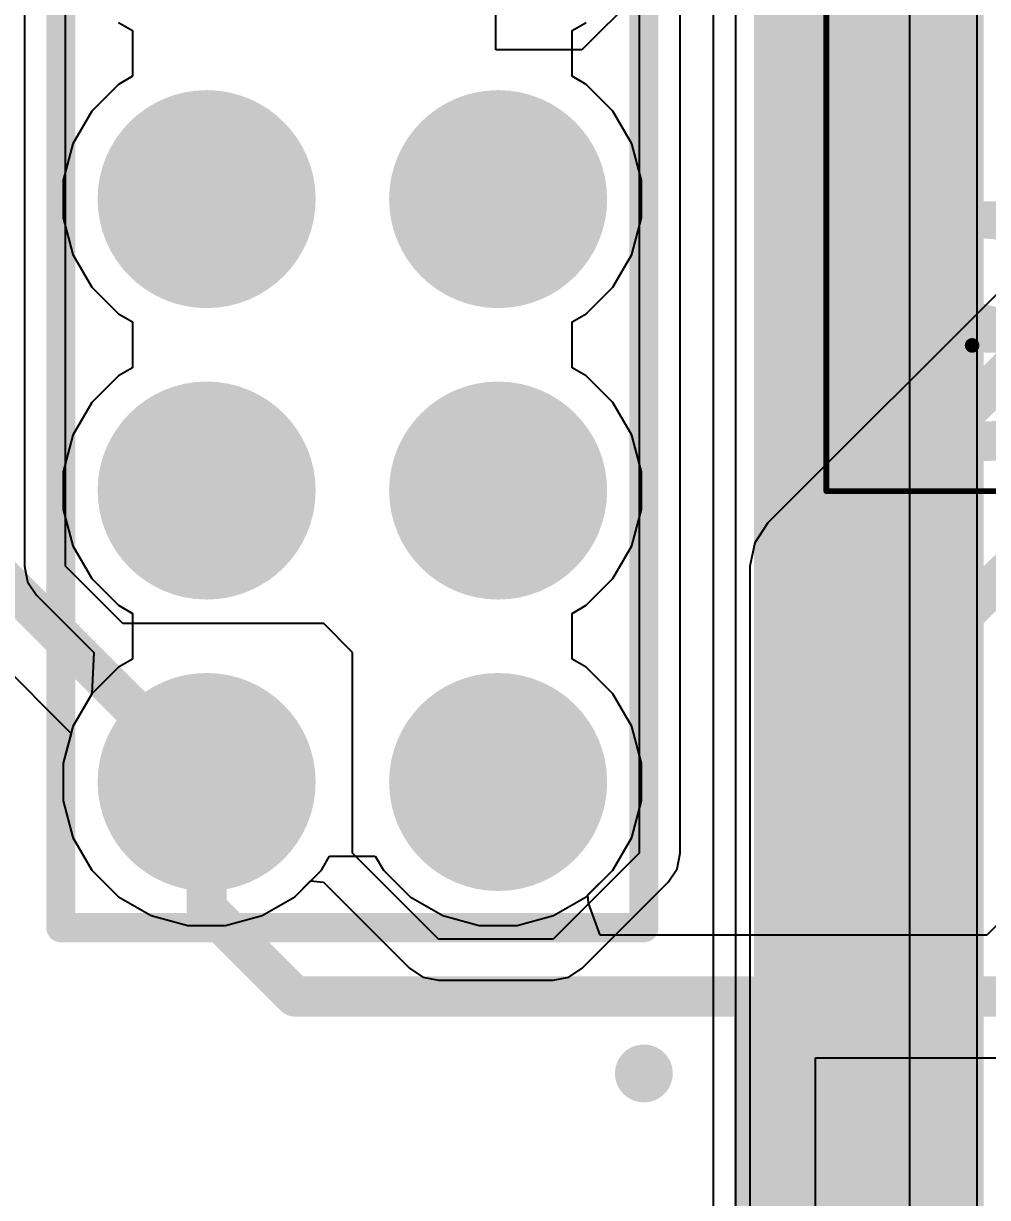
# Model space of a CAD drawing. Header units: inches. Extents: x 0 to 106, y 0 to 106.
# Drawn here: x 84.13 to 92.53, y 28.25 to 38.48 of the extents above; entities that cross this region are included whole.
import ezdxf

# ---------------------------------------------------------------- set-up
doc = ezdxf.new("R2010")
doc.units = ezdxf.units.IN
for name, color, linetype in [('Board Shape', 56, 'Continuous'), ('Bottom Layer', 5, 'Continuous'), ('Bottom Overlay', 54, 'Continuous'), ('Bottom Solder', 6, 'Continuous'), ('Layer 1', 16, 'Continuous'), ('Layer 2', 76, 'Continuous'), ('Mechanical 13', 56, 'Continuous'), ('Mechanical 15', 56, 'Continuous'), ('Multi-Layer', 9, 'Continuous'), ('Pad Holes', 156, 'Continuous'), ('Top Layer', 1, 'Continuous'), ('Top Overlay', 2, 'Continuous'), ('Top Solder', 216, 'Continuous')]:
    doc.layers.add(name, color=color, linetype=linetype)
doc.styles.add('Century Gothic_Bold', font='', dxfattribs={"height": 0.2})
doc.styles.get('Century Gothic_Bold').set_extended_font_data('Century Gothic', bold=True)

# ---------------------------------------------------------------- blocks, each defined once
blk = doc.blocks.new('DCDC_SAUVC26_B_197')
at = {"layer": 'Bottom Layer'}
h = blk.add_hatch(color=5, dxfattribs=at)
edge = h.paths.add_edge_path()
edge.add_arc((19.04999492, 1.27001016), 0.8999982, 0, 360)
h = blk.add_hatch(color=5, dxfattribs=at)
edge = h.paths.add_edge_path()
edge.add_arc((21.58999746, 1.26998984), 0.8999982, 0, 360)
h = blk.add_hatch(color=5, dxfattribs=at)
edge = h.paths.add_edge_path()
edge.add_arc((24.1300127, 1.27000762), 0.8999982, 0, 360)
h = blk.add_hatch(color=5, dxfattribs=at)
edge = h.paths.add_edge_path()
edge.add_arc((19.05000254, -1.27002032), 0.8999982, 0, 360)
h = blk.add_hatch(color=5, dxfattribs=at)
edge = h.paths.add_edge_path()
edge.add_arc((21.59, -1.27), 0.8999982, 0, 360)
h = blk.add_hatch(color=5, dxfattribs=at)
edge = h.paths.add_edge_path()
edge.add_arc((24.12999746, -1.26998222), 0.8999982, 0, 360)
at = {"layer": 'Bottom Solder'}
h = blk.add_hatch(color=6, dxfattribs=at)
edge = h.paths.add_edge_path()
edge.add_arc((19.04999492, 1.27001016), 0.9499980999999998, 0, 360)
h = blk.add_hatch(color=6, dxfattribs=at)
edge = h.paths.add_edge_path()
edge.add_arc((21.58999746, 1.26998984), 0.9499980999999998, 0, 360)
h = blk.add_hatch(color=6, dxfattribs=at)
edge = h.paths.add_edge_path()
edge.add_arc((24.1300127, 1.27000762), 0.9499980999999998, 0, 360)
h = blk.add_hatch(color=6, dxfattribs=at)
edge = h.paths.add_edge_path()
edge.add_arc((19.05000254, -1.27002032), 0.9499980999999998, 0, 360)
h = blk.add_hatch(color=6, dxfattribs=at)
edge = h.paths.add_edge_path()
edge.add_arc((21.59, -1.27), 0.9499980999999998, 0, 360)
h = blk.add_hatch(color=6, dxfattribs=at)
edge = h.paths.add_edge_path()
edge.add_arc((24.12999746, -1.26998222), 0.9499980999999998, 0, 360)
at = {"layer": 'Layer 1'}
h = blk.add_hatch(color=16, dxfattribs=at)
edge = h.paths.add_edge_path()
edge.add_arc((19.04999492, 1.27001016), 0.8999982, 0, 360)
h = blk.add_hatch(color=16, dxfattribs=at)
edge = h.paths.add_edge_path()
edge.add_arc((21.58999746, 1.26998984), 0.8999982, 0, 360)
h = blk.add_hatch(color=16, dxfattribs=at)
edge = h.paths.add_edge_path()
edge.add_arc((24.1300127, 1.27000762), 0.8999982, 0, 360)
h = blk.add_hatch(color=16, dxfattribs=at)
edge = h.paths.add_edge_path()
edge.add_arc((19.05000254, -1.27002032), 0.8999982, 0, 360)
h = blk.add_hatch(color=16, dxfattribs=at)
edge = h.paths.add_edge_path()
edge.add_arc((21.59, -1.27), 0.8999982, 0, 360)
h = blk.add_hatch(color=16, dxfattribs=at)
edge = h.paths.add_edge_path()
edge.add_arc((24.12999746, -1.26998222), 0.8999982, 0, 360)
at = {"layer": 'Layer 2'}
h = blk.add_hatch(color=76, dxfattribs=at)
edge = h.paths.add_edge_path()
edge.add_arc((19.04999492, 1.27001016), 0.8999982, 0, 360)
h = blk.add_hatch(color=76, dxfattribs=at)
edge = h.paths.add_edge_path()
edge.add_arc((21.58999746, 1.26998984), 0.8999982, 0, 360)
h = blk.add_hatch(color=76, dxfattribs=at)
edge = h.paths.add_edge_path()
edge.add_arc((24.1300127, 1.27000762), 0.8999982, 0, 360)
h = blk.add_hatch(color=76, dxfattribs=at)
edge = h.paths.add_edge_path()
edge.add_arc((19.05000254, -1.27002032), 0.8999982, 0, 360)
h = blk.add_hatch(color=76, dxfattribs=at)
edge = h.paths.add_edge_path()
edge.add_arc((21.59, -1.27), 0.8999982, 0, 360)
h = blk.add_hatch(color=76, dxfattribs=at)
edge = h.paths.add_edge_path()
edge.add_arc((24.12999746, -1.26998222), 0.8999982, 0, 360)
at = {"layer": 'Multi-Layer'}
h = blk.add_hatch(color=9, dxfattribs=at)
edge = h.paths.add_edge_path()
edge.add_arc((19.04999492, 1.27001016), 0.8999982, 0, 360)
h = blk.add_hatch(color=9, dxfattribs=at)
edge = h.paths.add_edge_path()
edge.add_arc((21.58999746, 1.26998984), 0.8999982, 0, 360)
h = blk.add_hatch(color=9, dxfattribs=at)
edge = h.paths.add_edge_path()
edge.add_arc((24.1300127, 1.27000762), 0.8999982, 0, 360)
h = blk.add_hatch(color=9, dxfattribs=at)
edge = h.paths.add_edge_path()
edge.add_arc((19.05000254, -1.27002032), 0.8999982, 0, 360)
h = blk.add_hatch(color=9, dxfattribs=at)
edge = h.paths.add_edge_path()
edge.add_arc((21.59, -1.27), 0.8999982, 0, 360)
h = blk.add_hatch(color=9, dxfattribs=at)
edge = h.paths.add_edge_path()
edge.add_arc((24.12999746, -1.26998222), 0.8999982, 0, 360)
at = {"layer": 'Pad Holes'}
h = blk.add_hatch(color=7, dxfattribs=at)
edge = h.paths.add_edge_path()
edge.add_arc((19.04999492, 1.27001016), 0.499999, 0, 360)
h = blk.add_hatch(color=7, dxfattribs=at)
edge = h.paths.add_edge_path()
edge.add_arc((21.58999746, 1.26998984), 0.499999, 0, 360)
h = blk.add_hatch(color=7, dxfattribs=at)
edge = h.paths.add_edge_path()
edge.add_arc((24.1300127, 1.27000762), 0.499999, 0, 360)
h = blk.add_hatch(color=7, dxfattribs=at)
edge = h.paths.add_edge_path()
edge.add_arc((19.05000254, -1.27002032), 0.499999, 0, 360)
h = blk.add_hatch(color=7, dxfattribs=at)
edge = h.paths.add_edge_path()
edge.add_arc((21.59, -1.27), 0.499999, 0, 360)
h = blk.add_hatch(color=7, dxfattribs=at)
edge = h.paths.add_edge_path()
edge.add_arc((24.12999746, -1.26998222), 0.499999, 0, 360)
at = {"layer": 'Top Layer'}
h = blk.add_hatch(color=1, dxfattribs=at)
edge = h.paths.add_edge_path()
edge.add_arc((19.04999492, 1.27001016), 0.8999982, 0, 360)
h = blk.add_hatch(color=1, dxfattribs=at)
edge = h.paths.add_edge_path()
edge.add_arc((21.58999746, 1.26998984), 0.8999982, 0, 360)
h = blk.add_hatch(color=1, dxfattribs=at)
edge = h.paths.add_edge_path()
edge.add_arc((24.1300127, 1.27000762), 0.8999982, 0, 360)
h = blk.add_hatch(color=1, dxfattribs=at)
edge = h.paths.add_edge_path()
edge.add_arc((19.05000254, -1.27002032), 0.8999982, 0, 360)
h = blk.add_hatch(color=1, dxfattribs=at)
edge = h.paths.add_edge_path()
edge.add_arc((21.59, -1.27), 0.8999982, 0, 360)
h = blk.add_hatch(color=1, dxfattribs=at)
edge = h.paths.add_edge_path()
edge.add_arc((24.12999746, -1.26998222), 0.8999982, 0, 360)
at = {"layer": 'Top Solder'}
h = blk.add_hatch(color=216, dxfattribs=at)
edge = h.paths.add_edge_path()
edge.add_arc((19.04999492, 1.27001016), 0.9499980999999998, 0, 360)
h = blk.add_hatch(color=216, dxfattribs=at)
edge = h.paths.add_edge_path()
edge.add_arc((21.58999746, 1.26998984), 0.9499980999999998, 0, 360)
h = blk.add_hatch(color=216, dxfattribs=at)
edge = h.paths.add_edge_path()
edge.add_arc((24.1300127, 1.27000762), 0.9499980999999998, 0, 360)
h = blk.add_hatch(color=216, dxfattribs=at)
edge = h.paths.add_edge_path()
edge.add_arc((19.05000254, -1.27002032), 0.9499980999999998, 0, 360)
h = blk.add_hatch(color=216, dxfattribs=at)
edge = h.paths.add_edge_path()
edge.add_arc((21.59, -1.27), 0.9499980999999998, 0, 360)
h = blk.add_hatch(color=216, dxfattribs=at)
edge = h.paths.add_edge_path()
edge.add_arc((24.12999746, -1.26998222), 0.9499980999999998, 0, 360)
at = {"layer": 'Bottom Overlay'}
for points in [[(25.40000254, 2.53999746, 0.1999996, 0.1999996, 0), (24.1299873, 2.54001016, 0.1999996, 0.1999996, 0)], [(25.40001778, 1.2700127, 0.1999996, 0.1999996, 0), (25.40000254, 2.53999746, 0.1999996, 0.1999996, 0)], [(25.40000762, -2.54000508, 0.1999996, 0.1999996, 0), (25.40000254, -1.26999746, 0.1999996, 0.1999996, 0)], [(25.40000762, -2.54000508, 0.1999996, 0.1999996, 0), (24.13, -2.54, 0.1999996, 0.1999996, 0)]]:
    blk.add_lwpolyline(points, format="xyseb", dxfattribs=at)
for points in [[(24.0799874, 2.54001016, 0.0999998, 0.0999998, 1), (24.1799872, 2.54001016, 0.0999998, 0.0999998, 1)], [(25.35000264, 2.53999746, 0.0999998, 0.0999998, 1), (25.45000244, 2.53999746, 0.0999998, 0.0999998, 1)], [(25.35000264, 2.53999746, 0.0999998, 0.0999998, 1), (25.45000244, 2.53999746, 0.0999998, 0.0999998, 1)], [(25.35001788, 1.2700127, 0.0999998, 0.0999998, 1), (25.45001768, 1.2700127, 0.0999998, 0.0999998, 1)], [(25.35000264, -1.26999746, 0.0999998, 0.0999998, 1), (25.45000244, -1.26999746, 0.0999998, 0.0999998, 1)], [(24.0800001, -2.54, 0.0999998, 0.0999998, 1), (24.1799999, -2.54, 0.0999998, 0.0999998, 1)], [(25.35000772, -2.54000508, 0.0999998, 0.0999998, 1), (25.45000752, -2.54000508, 0.0999998, 0.0999998, 1)], [(25.35000772, -2.54000508, 0.0999998, 0.0999998, 1), (25.45000752, -2.54000508, 0.0999998, 0.0999998, 1)]]:
    blk.add_lwpolyline(points, format="xyseb", close=True, dxfattribs=at)
at = {"layer": 'Mechanical 13'}
for points in [[(30.99999896, 3.99999962, 0.1999996, 0.1999996, 0), (-30.99999896, 4.0000047, 0.1999996, 0.1999996, 0)], [(-25.4000127, 2.5399873, 0.254, 0.254, 0), (25.40000254, 2.53999746, 0.254, 0.254, 0)], [(25.40000762, -2.54000508, 0.254, 0.254, 0), (25.40000254, 2.53999746, 0.254, 0.254, 0)], [(25.40000762, -2.54000508, 0.254, 0.254, 0), (-25.4, -2.53998984, 0.254, 0.254, 0)]]:
    blk.add_lwpolyline(points, format="xyseb", dxfattribs=at)
for points in [[(26.79499848, 2.54, 0.254, 0.254, 1), (26.54500152, 2.54, 0.254, 0.254, 1)], [(25.33650254, 2.53999746, 0.127, 0.127, 1), (25.46350254, 2.53999746, 0.127, 0.127, 1)], [(25.33650254, 2.53999746, 0.127, 0.127, 1), (25.46350254, 2.53999746, 0.127, 0.127, 1)], [(26.48150152, 2.54, 0.127, 0.127, 1), (26.60850152, 2.54, 0.127, 0.127, 1)], [(26.73149848, 2.54, 0.127, 0.127, 1), (26.85849848, 2.54, 0.127, 0.127, 1)], [(25.33650762, -2.54000508, 0.127, 0.127, 1), (25.46350761999999, -2.54000508, 0.127, 0.127, 1)], [(25.33650762, -2.54000508, 0.127, 0.127, 1), (25.46350761999999, -2.54000508, 0.127, 0.127, 1)]]:
    blk.add_lwpolyline(points, format="xyseb", close=True, dxfattribs=at)
blk = doc.blocks.new('MOLEX_430450418_258')
at = {"layer": 'Mechanical 13'}
for points in [[(6.8250816, -5.59991768, 0.127, 0.127, 0), (6.8250816, 5.60008024, 0.127, 0.127, 0)], [(6.8250816, -5.59991768, 0.127, 0.127, 0), (-6.824919039999999, -5.59991768, 0.127, 0.127, 0)]]:
    blk.add_lwpolyline(points, format="xyseb", dxfattribs=at)
blk.add_lwpolyline([(6.7933316, -5.59991768, 0.0635, 0.0635, 1), (6.8568316, -5.59991768, 0.0635, 0.0635, 1)], format="xyseb", close=True, dxfattribs=at)
blk.add_lwpolyline([(6.7933316, -5.59991768, 0.0635, 0.0635, 1), (6.8568316, -5.59991768, 0.0635, 0.0635, 1)], format="xyseb", close=True, dxfattribs=at)
at = {"layer": 'Mechanical 15'}
for points in [[(8.095081599999999, -6.86991768, 0.0499999, 0.0499999, 0), (8.095081599999999, 6.870080239999999, 0.0499999, 0.0499999, 0)], [(8.095081599999999, -6.86991768, 0.0499999, 0.0499999, 0), (-8.09491904, -6.86991768, 0.0499999, 0.0499999, 0)]]:
    blk.add_lwpolyline(points, format="xyseb", dxfattribs=at)
blk.add_lwpolyline([(8.082582259999999, -6.86991768, 0.02499868, 0.02499868, 1), (8.107580939999998, -6.86991768, 0.02499868, 0.02499868, 1)], format="xyseb", close=True, dxfattribs=at)
blk.add_lwpolyline([(8.082582259999999, -6.86991768, 0.02499868, 0.02499868, 1), (8.107580939999998, -6.86991768, 0.02499868, 0.02499868, 1)], format="xyseb", close=True, dxfattribs=at)

msp = doc.modelspace()

# ---------------------------------------------------------------- linework, layer by layer
at = {"layer": 'Board Shape'}
msp.add_lwpolyline([(68.12547716, 103.7958681, 0.1999996, 0.1999996, -0.6806155096878033), (76.61438322, 5.55149258, 0.1999996, 0.1999996, 0)], format="xyseb", dxfattribs=at)
at = {"layer": 'Bottom Layer'}
for p, q in [((90.33926559999999, 41.21825639999999), (90.33926559999999, 29.92647812)), ((88.91582166, 38.41946342), (89.03753083999999, 38.48973252)), ((88.91582166, 38.02052086), (88.91582166, 38.41946342)), ((89.03752829999999, 37.95025176), (88.91582166, 38.02052086)), ((89.27025834, 37.71752172), (89.03752829999999, 37.95025176)), ((89.43482494, 37.43248546), (89.27025834, 37.71752172)), ((89.52000892, 37.11457144), (89.43482494, 37.43248546)), ((89.52000892, 36.78543824), (89.52000892, 37.11457144)), ((89.43482494, 36.46752421999999), (89.52000892, 36.78543824)), ((89.27025834, 36.18248796), (89.43482494, 36.46752421999999)), ((89.03752829999999, 35.94975792), (89.27025834, 36.18248796)), ((88.91577593999999, 35.87946341999999), (89.03752829999999, 35.94975792)), ((88.91576323999999, 35.48053864), (88.91577593999999, 35.87946341999999)), ((89.03750798, 35.41024922), (88.91576323999999, 35.48053864)), ((89.27023802, 35.17751918), (89.03750798, 35.41024922)), ((89.43480462, 34.89248292), (89.27023802, 35.17751918)), ((89.51998859999999, 34.5745689), (89.43480462, 34.89248292)), ((89.51998859999999, 34.24543569999999), (89.51998859999999, 34.5745689)), ((89.43480462, 33.92752168), (89.51998859999999, 34.24543569999999)), ((89.27023802, 33.64248542), (89.43480462, 33.92752168)), ((83.1215, 33.72147942), (84.54941688, 32.29356)), ((89.03750798, 33.40975538), (89.27023802, 33.64248542)), ((88.91574546, 33.3394558), (89.03750798, 33.40975538)), ((88.91575816, 32.94053864), (88.91574546, 33.3394558)), ((89.03752576, 32.87023397999999), (88.91575816, 32.94053864)), ((89.2702558, 32.63750393999999), (89.03752576, 32.87023397999999)), ((89.4348224, 32.35246768), (89.2702558, 32.63750393999999)), ((89.52000638, 32.03455366), (89.4348224, 32.35246768)), ((84.54941688, 32.29356), (84.48002154, 32.0345689)), ((84.48002154, 32.0345689), (84.48002154, 31.7054357)), ((89.52000638, 31.70542046), (89.52000638, 32.03455366)), ((84.48002154, 31.7054357), (84.56520551999999, 31.38752168)), ((89.4348224, 31.38750644), (89.52000638, 31.70542046)), ((84.56520551999999, 31.38752168), (84.72977211999999, 31.10248542)), ((89.2702558, 31.10247018), (89.4348224, 31.38750644)), ((86.73026596, 31.10248542), (86.80054521999999, 31.22421238)), ((86.80054521999999, 31.22421238), (87.19948016, 31.22420222)), ((87.19948016, 31.22420222), (87.26976196, 31.10247018)), ((84.72977211999999, 31.10248542), (84.96250215999999, 30.86975538)), ((86.49753591999999, 30.86975538), (86.73026596, 31.10248542)), ((87.26976196, 31.10247018), (87.502492, 30.86974014)), ((89.03752576, 30.86974014), (89.2702558, 31.10247018)), ((84.96250215999999, 30.86975538), (85.24753842, 30.70518878)), ((86.21249966, 30.70518878), (86.49753591999999, 30.86975538)), ((87.502492, 30.86974014), (87.78752825999999, 30.70517354)), ((88.7524895, 30.70517354), (89.03752576, 30.86974014)), ((85.24753842, 30.70518878), (85.56545243999999, 30.6200048)), ((85.89458564, 30.6200048), (86.21249966, 30.70518878)), ((87.78752825999999, 30.70517354), (88.10544227999999, 30.61998956)), ((88.43457547999999, 30.61998956), (88.7524895, 30.70517354)), ((85.56545243999999, 30.6200048), (85.89458564, 30.6200048)), ((88.10544227999999, 30.61998956), (88.43457547999999, 30.61998956)), ((90.33926559999999, 29.92647812), (90.3392148, 29.92609204)), ((90.3392148, 29.92609204), (90.3392148, 26.9760954))]:
    msp.add_line(p, q, dxfattribs=at)
for points in [[(91.60005048, 29.92614284, 1.79999894, 1.79999894, 0), (91.60005048, 41.74049056, 1.79999894, 1.79999894, 0)], [(83.50000064, 34.09998006, 0.3499993, 0.3499993, 0), (85.73000379999999, 31.8699769, 0.3499993, 0.3499993, 0)], [(91.59999968, 29.92609204, 1.79999894, 1.79999894, 0), (91.60005048, 29.92614284, 1.79999894, 1.79999894, 0)], [(91.59999968, 26.9760954, 1.79999894, 1.79999894, 0), (91.59999968, 29.92609204, 1.79999894, 1.79999894, 0)]]:
    msp.add_lwpolyline(points, format="xyseb", dxfattribs=at)
for points in [[(85.64250334, 31.8699769, 0.17499838, 0.17499838, 1), (85.81750425999999, 31.8699769, 0.17499838, 0.17499838, 1)], [(91.15000058, 29.92609204, 0.8999982, 0.8999982, 1), (92.04999878, 29.92609204, 0.8999982, 0.8999982, 1)], [(91.15000058, 29.92609204, 0.8999982, 0.8999982, 1), (92.04999878, 29.92609204, 0.8999982, 0.8999982, 1)], [(91.15005138, 29.92614284, 0.8999982, 0.8999982, 1), (92.05004957999999, 29.92614284, 0.8999982, 0.8999982, 1)], [(91.15005138, 29.92614284, 0.8999982, 0.8999982, 1), (92.05004957999999, 29.92614284, 0.8999982, 0.8999982, 1)]]:
    msp.add_lwpolyline(points, format="xyseb", close=True, dxfattribs=at)
at = {"layer": 'Layer 1'}
for p, q in [((88.91582166, 38.41946342), (89.03753083999999, 38.48973252)), ((88.91582166, 38.02052086), (88.91582166, 38.41946342)), ((89.03752829999999, 37.95025176), (88.91582166, 38.02052086)), ((89.27025834, 37.71752172), (89.03752829999999, 37.95025176)), ((89.43482494, 37.43248546), (89.27025834, 37.71752172)), ((89.52000892, 37.11457144), (89.43482494, 37.43248546)), ((89.52000892, 36.78543824), (89.52000892, 37.11457144)), ((89.43482494, 36.46752421999999), (89.52000892, 36.78543824)), ((89.27025834, 36.18248796), (89.43482494, 36.46752421999999)), ((89.03752829999999, 35.94975792), (89.27025834, 36.18248796)), ((88.91577593999999, 35.87946341999999), (89.03752829999999, 35.94975792)), ((88.91576323999999, 35.48053864), (88.91577593999999, 35.87946341999999)), ((89.03750798, 35.41024922), (88.91576323999999, 35.48053864)), ((89.27023802, 35.17751918), (89.03750798, 35.41024922)), ((89.43480462, 34.89248292), (89.27023802, 35.17751918)), ((89.51998859999999, 34.5745689), (89.43480462, 34.89248292)), ((89.51998859999999, 34.24543569999999), (89.51998859999999, 34.5745689)), ((89.43480462, 33.92752168), (89.51998859999999, 34.24543569999999)), ((89.27023802, 33.64248542), (89.43480462, 33.92752168)), ((89.03750798, 33.40975538), (89.27023802, 33.64248542)), ((88.91574546, 33.3394558), (89.03750798, 33.40975538)), ((88.91575816, 32.94053864), (88.91574546, 33.3394558)), ((89.03752576, 32.87023397999999), (88.91575816, 32.94053864)), ((89.2702558, 32.63750393999999), (89.03752576, 32.87023397999999)), ((89.4348224, 32.35246768), (89.2702558, 32.63750393999999)), ((89.52000638, 32.03455366), (89.4348224, 32.35246768)), ((94.19546057999999, 32.20246036), (92.52828331999999, 30.5352831)), ((89.52000638, 31.70542046), (89.52000638, 32.03455366)), ((89.4348224, 31.38750644), (89.52000638, 31.70542046)), ((89.2702558, 31.10247018), (89.4348224, 31.38750644)), ((89.05306801999998, 30.8852824), (89.2702558, 31.10247018)), ((89.05752571999999, 30.8143275), (89.05306801999998, 30.8852824)), ((89.1582291, 30.5352831), (89.05752571999999, 30.8143275)), ((92.52828331999999, 30.5352831), (89.1582291, 30.5352831)), ((91.03528148, 22.89999992), (91.03528148, 29.46471882)), ((91.03528148, 29.46471882), (92.75000245999999, 29.46471882))]:
    msp.add_line(p, q, dxfattribs=at)
for points in [[(85.73001903999999, 30.76998418, 0.3499993, 0.3499993, 0), (85.73001903999999, 31.8700023, 0.3499993, 0.3499993, 0)], [(85.73001903999999, 30.76998418, 0.3499993, 0.3499993, 0), (86.50000226, 30.00000096, 0.3499993, 0.3499993, 0)], [(86.50000226, 30.00000096, 0.3499993, 0.3499993, 0), (90.49999934, 30.00000096, 0.3499993, 0.3499993, 0)], [(90.49999934, 22.89999992, 0.3499993, 0.3499993, 0), (90.49999934, 30.00000096, 0.3499993, 0.3499993, 0)], [(90.49999934, 30.00000096, 0.3499993, 0.3499993, 0), (92.75000245999999, 30.00000096, 0.3499993, 0.3499993, 0)]]:
    msp.add_lwpolyline(points, format="xyseb", dxfattribs=at)
for points in [[(85.64251858, 31.8700023, 0.17499838, 0.17499838, 1), (85.8175195, 31.8700023, 0.17499838, 0.17499838, 1)], [(85.64251858, 30.76998418, 0.17499838, 0.17499838, 1), (85.8175195, 30.76998418, 0.17499838, 0.17499838, 1)], [(85.64251858, 30.76998418, 0.17499838, 0.17499838, 1), (85.8175195, 30.76998418, 0.17499838, 0.17499838, 1)], [(86.4125018, 30.00000096, 0.17499838, 0.17499838, 1), (86.58750271999999, 30.00000096, 0.17499838, 0.17499838, 1)], [(86.4125018, 30.00000096, 0.17499838, 0.17499838, 1), (86.58750271999999, 30.00000096, 0.17499838, 0.17499838, 1)], [(90.41249887999999, 30.00000096, 0.17499838, 0.17499838, 1), (90.5874998, 30.00000096, 0.17499838, 0.17499838, 1)], [(90.41249887999999, 30.00000096, 0.17499838, 0.17499838, 1), (90.5874998, 30.00000096, 0.17499838, 0.17499838, 1)], [(90.41249887999999, 30.00000096, 0.17499838, 0.17499838, 1), (90.5874998, 30.00000096, 0.17499838, 0.17499838, 1)]]:
    msp.add_lwpolyline(points, format="xyseb", close=True, dxfattribs=at)
at = {"layer": 'Layer 2'}
for p, q in [((91.8573347, 24.60002192), (91.8573347, 56.09999955999999)), ((90.14266706, 55.74487961999999), (90.14266706, 24.95512154)), ((92.44266499999999, 54.00000121999999), (92.44266499999999, 23.95511846)), ((84.96249708, 38.48975792), (85.0842469, 38.41946596)), ((88.91582166, 38.41946342), (89.03753083999999, 38.48973252)), ((85.0842469, 38.41946596), (85.08422404, 38.02054372)), ((88.91582166, 38.02052086), (88.91582166, 38.41946342)), ((85.08422404, 38.02054372), (84.96246406, 37.95024414)), ((89.03752829999999, 37.95025176), (88.91582166, 38.02052086)), ((84.96246406, 37.95024414), (84.72973402, 37.7175141)), ((89.27025834, 37.71752172), (89.03752829999999, 37.95025176)), ((84.72973402, 37.7175141), (84.56516742, 37.43247784)), ((89.43482494, 37.43248546), (89.27025834, 37.71752172)), ((84.56516742, 37.43247784), (84.47998343999998, 37.11456382)), ((89.52000892, 37.11457144), (89.43482494, 37.43248546)), ((84.47998343999998, 37.11456382), (84.47998343999998, 36.78543062)), ((89.52000892, 36.78543824), (89.52000892, 37.11457144)), ((84.47998343999998, 36.78543062), (84.56516742, 36.4675166)), ((89.43482494, 36.46752421999999), (89.52000892, 36.78543824)), ((84.56516742, 36.4675166), (84.72973402, 36.18248034)), ((89.27025834, 36.18248796), (89.43482494, 36.46752421999999)), ((84.72973402, 36.18248034), (84.96246406, 35.9497503)), ((89.03752829999999, 35.94975792), (89.27025834, 36.18248796)), ((84.96246406, 35.9497503), (85.0842088, 35.87946088)), ((88.91577593999999, 35.87946341999999), (89.03752829999999, 35.94975792)), ((85.0842088, 35.87946088), (85.08422149999998, 35.48053101999999)), ((88.91576323999999, 35.48053864), (88.91577593999999, 35.87946341999999)), ((84.96248437999999, 35.41024667999999), (84.72975433999999, 35.17751664)), ((85.08422149999998, 35.48053101999999), (84.96248437999999, 35.41024667999999)), ((89.03750798, 35.41024922), (88.91576323999999, 35.48053864)), ((89.27023802, 35.17751918), (89.03750798, 35.41024922)), ((84.72975433999999, 35.17751664), (84.56518774, 34.89248038)), ((89.43480462, 34.89248292), (89.27023802, 35.17751918)), ((84.56518774, 34.89248038), (84.48000375999999, 34.57456636)), ((89.51998859999999, 34.5745689), (89.43480462, 34.89248292)), ((84.48000375999999, 34.57456636), (84.48000375999999, 34.24543316)), ((89.51998859999999, 34.24543569999999), (89.51998859999999, 34.5745689)), ((84.48000375999999, 34.24543316), (84.56518774, 33.92751914)), ((89.43480462, 33.92752168), (89.51998859999999, 34.24543569999999)), ((84.56518774, 33.92751914), (84.72975433999999, 33.64248288)), ((89.27023802, 33.64248542), (89.43480462, 33.92752168)), ((84.72975433999999, 33.64248288), (84.96248437999999, 33.40975284)), ((89.03750798, 33.40975538), (89.27023802, 33.64248542)), ((84.96248437999999, 33.40975284), (85.08422912, 33.33946342)), ((88.91574546, 33.3394558), (89.03750798, 33.40975538)), ((85.08422912, 33.33946342), (85.08423927999999, 32.94053356)), ((88.91575816, 32.94053864), (88.91574546, 33.3394558)), ((84.96250215999999, 32.87024922), (84.72977211999999, 32.63751918)), ((85.08423927999999, 32.94053356), (84.96250215999999, 32.87024922)), ((89.03752576, 32.87023397999999), (88.91575816, 32.94053864)), ((89.2702558, 32.63750393999999), (89.03752576, 32.87023397999999)), ((84.72977211999999, 32.63751918), (84.56520551999999, 32.35248292)), ((89.4348224, 32.35246768), (89.2702558, 32.63750393999999)), ((84.56520551999999, 32.35248292), (84.48002154, 32.0345689)), ((89.52000638, 32.03455366), (89.4348224, 32.35246768)), ((84.48002154, 32.0345689), (84.48002154, 31.7054357)), ((89.52000638, 31.70542046), (89.52000638, 32.03455366)), ((84.48002154, 31.7054357), (84.56520551999999, 31.38752168)), ((89.4348224, 31.38750644), (89.52000638, 31.70542046)), ((84.56520551999999, 31.38752168), (84.72977211999999, 31.10248542)), ((89.2702558, 31.10247018), (89.4348224, 31.38750644)), ((86.73026596, 31.10248542), (86.80054521999999, 31.22421238)), ((86.80054521999999, 31.22421238), (87.19948016, 31.22420222)), ((87.19948016, 31.22420222), (87.26976196, 31.10247018)), ((84.72977211999999, 31.10248542), (84.96250215999999, 30.86975538)), ((86.49753591999999, 30.86975538), (86.73026596, 31.10248542)), ((87.26976196, 31.10247018), (87.502492, 30.86974014)), ((89.03752576, 30.86974014), (89.2702558, 31.10247018)), ((84.96250215999999, 30.86975538), (85.24753842, 30.70518878)), ((86.21249966, 30.70518878), (86.49753591999999, 30.86975538)), ((87.502492, 30.86974014), (87.78752825999999, 30.70517354)), ((88.7524895, 30.70517354), (89.03752576, 30.86974014)), ((85.24753842, 30.70518878), (85.56545243999999, 30.6200048)), ((85.89458564, 30.6200048), (86.21249966, 30.70518878)), ((87.78752825999999, 30.70517354), (88.10544227999999, 30.61998956)), ((88.43457547999999, 30.61998956), (88.7524895, 30.70517354)), ((85.56545243999999, 30.6200048), (85.89458564, 30.6200048)), ((88.10544227999999, 30.61998956), (88.43457547999999, 30.61998956))]:
    msp.add_line(p, q, dxfattribs=at)
msp.add_lwpolyline([(91.00000088, 24.6000016, 1.00000054, 1.00000054, 0), (91.00000088, 56.09999955999999, 1.00000054, 1.00000054, 0)], format="xyseb", dxfattribs=at)
at = {"layer": 'Top Layer'}
for p, q in [((89.4999988, 42.75000085999999), (89.4999988, 31.250001)), ((88.24999876, 38.2499997), (88.24999876, 42.49999881999999)), ((84.14314388, 40.25000078), (84.14314388, 33.74999854)), ((84.50000118, 33.74999854), (84.50000118, 40.25000078)), ((90.49999934, 39.74999924), (88.9999998, 38.2499997)), ((89.8568561, 31.250001), (89.8568561, 38.60218339999999)), ((94.96471736, 38.47172138), (90.62150024, 34.12850172)), ((88.9999998, 38.2499997), (88.24999876, 38.2499997)), ((90.62150024, 34.12850172), (90.50546542, 33.95484446)), ((90.50546542, 33.95484446), (90.46471874, 33.75000108)), ((84.14314388, 33.74999854), (84.17030917999999, 33.61343544)), ((85.00000018, 33.24999954), (84.50000118, 33.74999854)), ((90.46471874, 33.75000108), (90.46471874, 20.72172132)), ((84.17030917999999, 33.61343544), (84.24766488, 33.49766224)), ((84.24766488, 33.49766224), (84.74766388, 32.99766323999999)), ((86.75000175999999, 33.24999954), (85.00000018, 33.24999954)), ((87.00000125999999, 33.00000004), (86.75000175999999, 33.24999954)), ((84.74766388, 32.99766323999999), (84.72991182, 32.64036652)), ((87.00000125999999, 31.250001), (87.00000125999999, 33.00000004)), ((84.72277188, 32.62539576), (84.56520551999999, 32.35248292)), ((84.72991182, 32.64036652), (84.72277188, 32.62539576)), ((84.56520551999999, 32.35248292), (84.48002154, 32.0345689)), ((84.48002154, 32.0345689), (84.48002154, 31.7054357)), ((84.48002154, 31.7054357), (84.56520551999999, 31.38752168)), ((84.56520551999999, 31.38752168), (84.72977211999999, 31.10248542)), ((87.7500023, 30.49999996), (87.00000125999999, 31.250001)), ((89.4999988, 31.250001), (88.7500003, 30.5000025)), ((89.8296908, 31.1134379), (89.8568561, 31.250001)), ((89.7523351, 30.9976647), (89.8296908, 31.1134379)), ((84.72977211999999, 31.10248542), (84.96250215999999, 30.86975538)), ((86.49753591999999, 30.86975538), (86.6364028, 31.00862226)), ((86.6364028, 31.00862226), (86.74766496, 30.9976647)), ((86.74766496, 30.9976647), (87.497666, 30.24766366)), ((89.00234168, 30.24767128), (89.7523351, 30.9976647)), ((84.96250215999999, 30.86975538), (85.24753842, 30.70518878)), ((86.21249966, 30.70518878), (86.49753591999999, 30.86975538)), ((85.24753842, 30.70518878), (85.56545243999999, 30.6200048)), ((85.89458564, 30.6200048), (86.21249966, 30.70518878)), ((85.56545243999999, 30.6200048), (85.89458564, 30.6200048)), ((88.7500003, 30.49999996), (87.7500023, 30.49999996)), ((88.7500003, 30.5000025), (88.7500003, 30.49999996)), ((87.497666, 30.24766366), (87.6134392, 30.17030796)), ((88.8865634, 30.17030796), (89.00233659999999, 30.24766366)), ((89.00233659999999, 30.24766366), (89.00234168, 30.24767128)), ((87.6134392, 30.17030796), (87.7500023, 30.14314266)), ((87.7500023, 30.14314266), (88.7500003, 30.14314266)), ((88.7500003, 30.14314266), (88.8865634, 30.17030796))]:
    msp.add_line(p, q, dxfattribs=at)
for points in [[(91.00000088, 33.75000108, 0.3499993, 0.3499993, 0), (95.49999949999999, 38.2499997, 0.3499993, 0.3499993, 0)], [(91.99999887999999, 32.9999975, 0.3499993, 0.3499993, 0), (96.40000024, 37.39999886, 0.3499993, 0.3499993, 0)], [(91.00000088, 20.49999964, 0.3499993, 0.3499993, 0), (91.00000088, 33.75000108, 0.3499993, 0.3499993, 0)], [(91.99999887999999, 20.00000064, 0.3499993, 0.3499993, 0), (91.99999887999999, 32.9999975, 0.3499993, 0.3499993, 0)]]:
    msp.add_lwpolyline(points, format="xyseb", dxfattribs=at)
for points in [[(90.91250042, 33.75000108, 0.17499838, 0.17499838, 1), (91.08750133999999, 33.75000108, 0.17499838, 0.17499838, 1)], [(90.91250042, 33.75000108, 0.17499838, 0.17499838, 1), (91.08750133999999, 33.75000108, 0.17499838, 0.17499838, 1)], [(91.91249841999999, 32.9999975, 0.17499838, 0.17499838, 1), (92.08749934, 32.9999975, 0.17499838, 0.17499838, 1)], [(91.91249841999999, 32.9999975, 0.17499838, 0.17499838, 1), (92.08749934, 32.9999975, 0.17499838, 0.17499838, 1)]]:
    msp.add_lwpolyline(points, format="xyseb", close=True, dxfattribs=at)

# ---------------------------------------------------------------- block references
at = {"rotation": 270}
for name, p in [('DCDC_SAUVC26_B_197', (87.00000125999999, 55.99999975999999)), ('MOLEX_430450418_258', (97.99999958, 42.49999881999999))]:
    msp.add_blockref(name, p, dxfattribs=at)

# ---------------------------------------------------------------- texts
at = {"layer": 'Top Overlay', "style": 'Century Gothic_Bold'}
msp.add_text('SRV2', height=2.20000068, rotation=360, dxfattribs=at).set_placement((91.5166318, 34.69894762))

doc.saveas('drawing.dxf')
